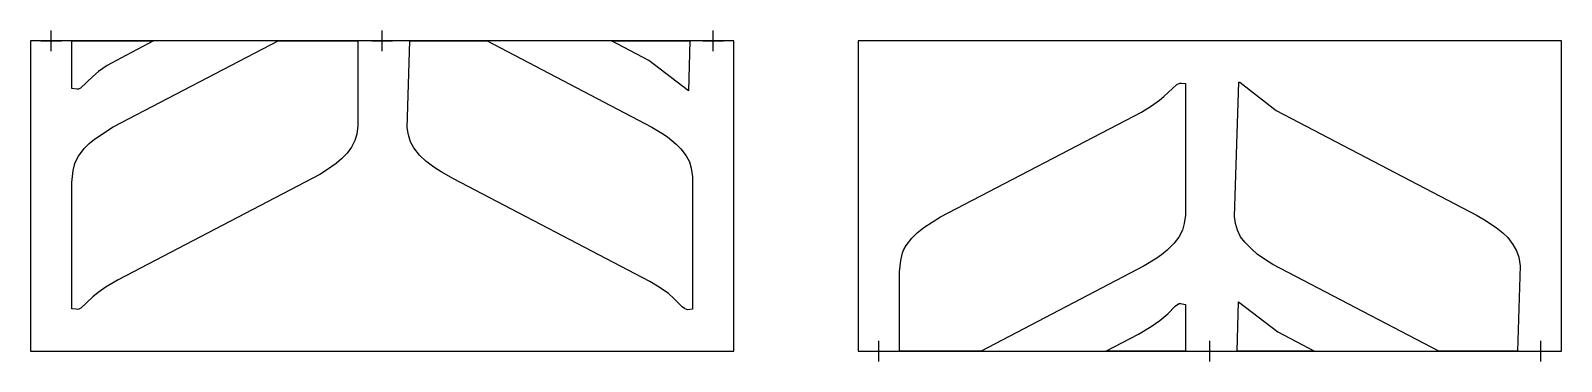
# Model space of a CAD drawing. Header units: inches. Extents: x 0 to 148, y -1 to 31.
import ezdxf

# ---------------------------------------------------------------- set-up
doc = ezdxf.new("R2010")
doc.units = ezdxf.units.IN
doc.header["$MEASUREMENT"] = 0
doc.layers.add('CUT', color=1, linetype='Continuous')
doc.layers.add('REG', color=5, linetype='Continuous')

msp = doc.modelspace()

# ---------------------------------------------------------------- linework, layer by layer
at = {"layer": 'CUT'}
for points in [[(0, 0), (68, 0), (68, 30), (0, 30)], [(8.45, 6.88), (7.31, 6.22), (6.52, 5.67), (6.02, 5.25), (4.86, 4.15), (4.67, 4.06), (4.52, 4.03), (4.39, 4.04), (4, 4.09), (4, 16.3), (4.12, 17.48), (4.29, 18.16), (4.43, 18.49), (4.63, 18.86), (5.17, 19.58), (5.67, 20.09), (6.18, 20.51), (7.99, 21.7), (23.94, 30), (31.65, 30), (31.65, 21.79), (31.53, 20.98), (31.35, 20.36), (31.03, 19.72), (30.59, 19.14), (30.05, 18.59), (29.55, 18.16), (28.62, 17.5), (27.97, 17.07)], [(8.71, 28.34), (7.41, 27.61), (6.57, 27.03), (6.02, 26.57), (4.82, 25.43), (4.63, 25.34), (4.48, 25.32), (4, 25.41), (4, 30), (11.89, 30)], [(60.07, 21.67), (61.04, 21.08), (61.58, 20.71), (62.41, 20.02), (62.88, 19.56), (63.38, 18.89), (63.69, 18.31), (63.88, 17.68), (64, 16.86), (64, 4.04), (63.5, 4), (63.22, 4.11), (63, 4.29), (62.16, 5.13), (61.66, 5.56), (60.78, 6.19), (59.86, 6.74), (40.87, 16.65), (39.68, 17.33), (38.98, 17.79), (38.21, 18.37), (37.61, 18.95), (37.06, 19.66), (36.74, 20.23), (36.52, 20.91), (36.4, 21.61), (36.65, 30), (44.13, 30)], [(63.61, 25.17), (59.76, 28.12), (56.15, 30), (63.75, 30)], [(80, 0), (148, 0), (148, 30), (80, 30)], [(107.4, 23.12), (108.38, 23.71), (109.16, 24.27), (109.57, 24.61), (110.83, 25.79), (111.11, 25.92), (111.26, 25.92), (111.65, 25.88), (111.65, 13.16), (111.54, 12.34), (111.36, 11.71), (111.01, 11.01), (110.57, 10.44), (109.89, 9.77), (109.34, 9.31), (108.9, 9), (107.67, 8.25), (91.89, 0), (84, 0), (84, 7.65), (84.12, 8.77), (84.3, 9.51), (84.44, 9.84), (84.65, 10.21), (85.19, 10.92), (85.7, 11.43), (86.35, 11.95), (87.96, 13)], [(116.81, 26), (116.9, 26), (120.41, 23.26), (139.85, 13.11), (140.58, 12.68), (141.68, 11.96), (142.34, 11.44), (142.81, 10.97), (143.32, 10.31), (143.67, 9.68), (143.87, 9.07), (144, 8.26), (143.75, 0), (143.75, 0), (136.15, 0), (120.1, 8.38), (119.38, 8.83), (118.6, 9.38), (118.06, 9.86), (117.38, 10.54), (116.99, 11.06), (116.67, 11.7), (116.49, 12.33), (116.4, 13.03)], [(107.1, 1.65), (108.34, 2.37), (109.17, 2.95), (109.95, 3.61), (110.66, 4.33), (110.87, 4.51), (111.06, 4.59), (111.21, 4.61), (111.34, 4.58), (111.65, 4.51), (111.65, 0), (111.65, 0), (103.94, 0)], [(124.13, 0), (116.65, 0), (116.65, 0), (116.79, 4.75), (120.6, 1.85)]]:
    msp.add_lwpolyline(points, close=True, dxfattribs=at)
at = {"layer": 'REG'}
for points in [[(1, 30), (3, 30)], [(2, 29), (2, 31)], [(33, 30), (35, 30)], [(34, 29), (34, 31)], [(65, 30), (67, 30)], [(66, 29), (66, 31)], [(81, 0), (83, 0)], [(82, -1), (82, 1)], [(113, 0), (115, 0)], [(114, -1), (114, 1)], [(145, 0), (147, 0)], [(146, -1), (146, 1)]]:
    msp.add_lwpolyline(points, dxfattribs=at)

doc.saveas('drawing.dxf')
